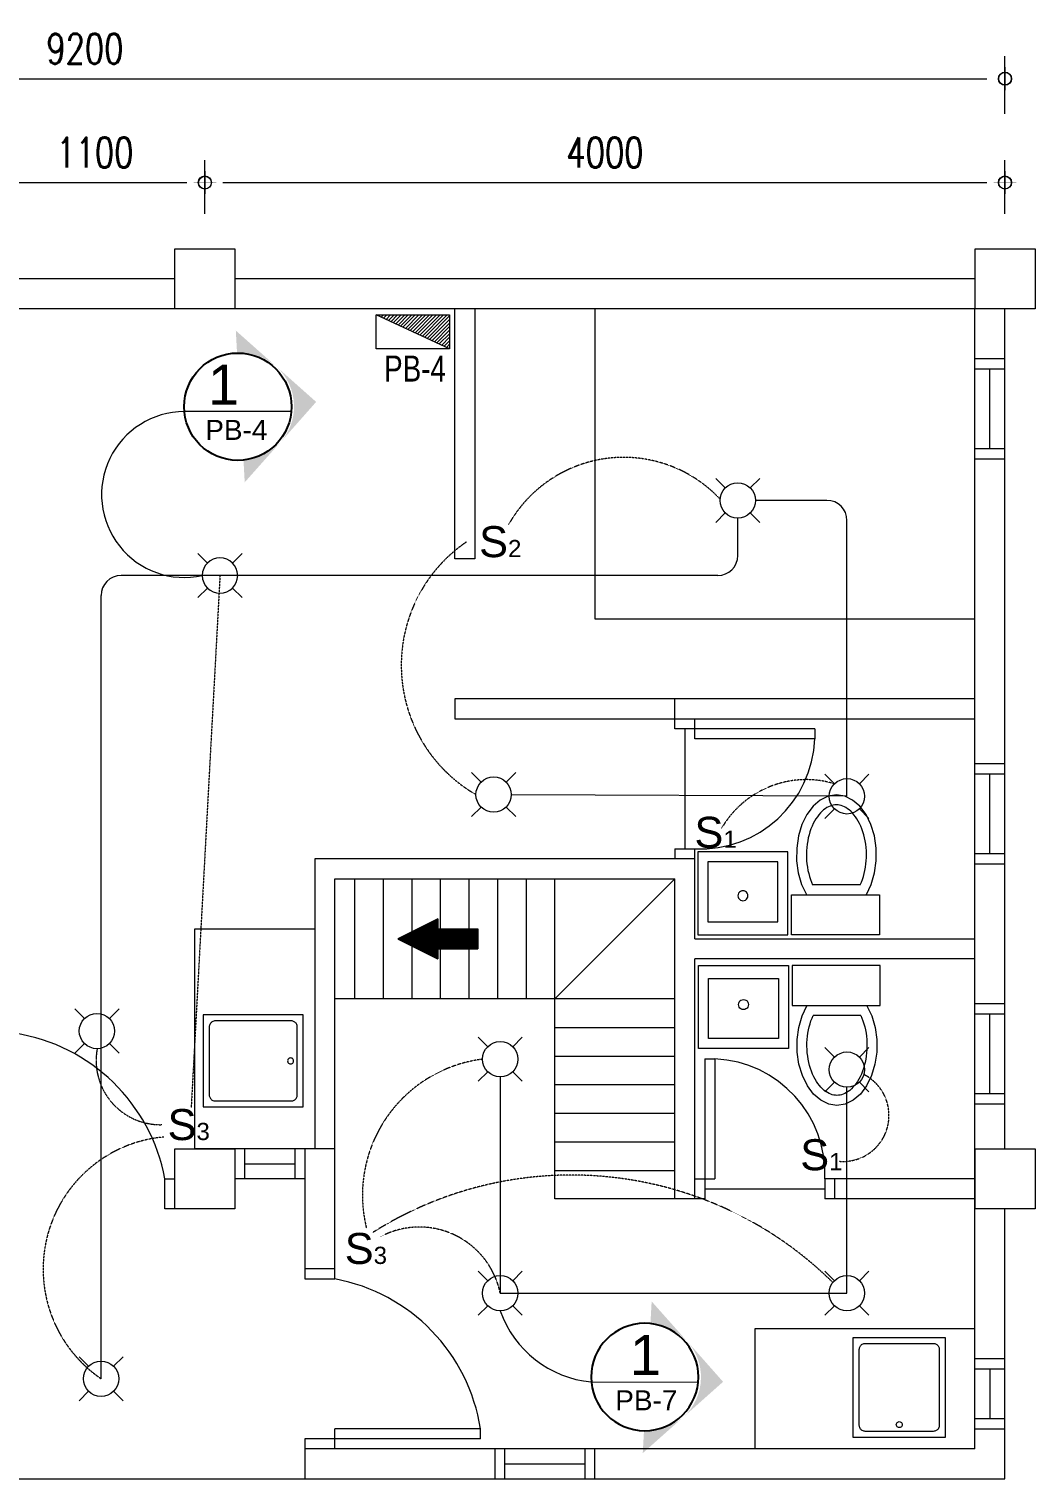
# Model space of a CAD drawing. Header units: millimetres. Extents: x 1634676 to 2610633, y -385676 to -37463.
# Drawn here: x 2164558 to 2169587, y -126575 to -119327 of the extents above; entities that cross this region are included whole.
import ezdxf

# ---------------------------------------------------------------- set-up
doc = ezdxf.new("R2010")
doc.units = ezdxf.units.MM
doc.header["$MEASUREMENT"] = 0
doc.linetypes.add('DASHED', pattern=[0.75, 0.5, -0.25])
doc.linetypes.add('HIDDEN2', pattern=[0.1875, 0.125, -0.0625])
doc.layers.get('0').update_dxf_attribs({"lineweight": 15})
doc.layers.get('Defpoints').update_dxf_attribs({"color": 250})
for name, color, linetype, lineweight in [('.1', 1, 'Continuous', 9), ('.15', 7, 'Continuous', 15), ('.2', 2, 'Continuous', 20), ('ST-ANNOT_A', 74, 'Continuous', 20), ('ST-DIM_E', 250, 'Continuous', 13), ('ST-HATCH_E', 250, 'Continuous', 9)]:
    doc.layers.add(name, color=color, linetype=linetype, lineweight=lineweight)
doc.layers.add('PDF4_Text', color=7, linetype='Continuous')
doc.layers.add('WI', color=6, linetype='Continuous')
doc.styles.add('PDF Arial', font='arial.ttf')
doc.styles.add('ST_TEXT', font='romans.shx', dxfattribs={"width": 0.75})
doc.styles.add('TXT-2', font='GOTHIC.TTF', dxfattribs={"height": 2.5})
doc.dimstyles.new('ST_D75', dxfattribs={"dimscale": 75, "dimtxt": 2, "dimasz": 1.2, "dimexe": 1.5, "dimexo": 1, "dimgap": 1, "dimtad": 1, "dimdec": 0, "dimzin": 1, "dimdsep": 46, "dimtxsty": 'ST_TEXT', "dimblk": 'OpenIndicator', "dimcen": 1, "dimclrd": 256, "dimclre": 256, "dimclrt": 7, "dimadec": 0, "dimazin": 0, "dimtfac": 1, "dimtdec": 0, "dimtix": 1, "dimtmove": 2, "dimatfit": 3, "dimldrblk": 'OPEN90', "dimfxl": 0.075, "dimlwd": -1, "dimlwe": -1, "dimarcsym": 0})

# ---------------------------------------------------------------- blocks, each defined once
blk = doc.blocks.new('5675675757')
for points in [[(2045776.7, -47336.5), (2045776.7, -47036.5), (2045476.7, -47036.5), (2045476.7, -47336.5)], [(2049776.7, -47336.5), (2049776.7, -47036.5), (2049476.7, -47036.5), (2049476.7, -47336.5)], [(2053776.7, -47336.5), (2053776.7, -47036.5), (2053476.7, -47036.5), (2053476.7, -47336.5)], [(2045776.7, -51836.5), (2045776.7, -51536.5), (2045476.7, -51536.5), (2045476.7, -51836.5)], [(2049776.7, -51836.5), (2049776.7, -51536.5), (2049476.7, -51536.5), (2049476.7, -51836.5)], [(2053776.7, -51836.5), (2053776.7, -51536.5), (2053476.7, -51536.5), (2053476.7, -51836.5)]]:
    blk.add_wipeout(points).dxf.layer = 'ST-HATCH_E'
at = {"layer": '.15', "color": 6}
for points in [[(2045476.7, -47336.5), (2045476.7, -47036.5), (2045776.7, -47036.5), (2045776.7, -47336.5)], [(2049476.7, -47336.5), (2049476.7, -47036.5), (2049776.7, -47036.5), (2049776.7, -47336.5)], [(2053476.7, -47336.5), (2053476.7, -47036.5), (2053776.7, -47036.5), (2053776.7, -47336.5)], [(2045476.7, -51836.5), (2045476.7, -51536.5), (2045776.7, -51536.5), (2045776.7, -51836.5)], [(2049476.7, -51836.5), (2049476.7, -51536.5), (2049776.7, -51536.5), (2049776.7, -51836.5)], [(2053476.7, -51836.5), (2053476.7, -51536.5), (2053776.7, -51536.5), (2053776.7, -51836.5)]]:
    blk.add_lwpolyline(points, close=True, dxfattribs=at)
blk = doc.blocks.new('213123123')
at = {"layer": '.2'}
for points in [[(2162029.3, -124576.3), (2162077, -124624)], [(2162249.7, -124576.3), (2162202, -124624)], [(2162077, -124749), (2162029.3, -124796.7)], [(2162202, -124749), (2162249.7, -124796.7)]]:
    blk.add_lwpolyline(points, dxfattribs=at)
blk.add_circle((2162139.5, -124686.5), 88.4, dxfattribs=at)
blk = doc.blocks.new('A$C3C7E2ECF')
at = {"layer": 'WI'}
h = blk.add_hatch(color=31, dxfattribs=at)
h.paths.add_polyline_path([(0.738, 0.949), (0.373, 0.791, -0.205533), (0.691, 0.788, -0.186332), (0.897, 0.584)])
h.paths.add_polyline_path([(0.365, 0.787), (0, 0.629), (0.155, 0.567, -0.195915)])
h.paths.add_polyline_path([(0.9, 0.575, -0.195915), (0.903, 0.272), (1.058, 0.21)])
at = {"layer": 'WI', "color": 31}
blk.add_circle((0.523, 0.402), 0.402, dxfattribs=at)
blk = doc.blocks.new('OpenIndicator')
at = {"layer": 'ST-DIM_E'}
h = blk.add_hatch(color=255, dxfattribs=at)
h.paths.add_polyline_path([(0.35, 0), (0.365, 0, 0.414214), (0, 0.365), (0, 0.35, -0.414214)])
h.paths.add_polyline_path([(0, 0.35), (0, 0.365, 0.414214), (-0.365, 0), (-0.35, 0, -0.414214)])
h.paths.add_polyline_path([(0, -0.35), (0, -0.365, 0.414214), (0.365, 0), (0.35, 0, -0.414214)])
h.paths.add_polyline_path([(-0.35, 0), (-0.365, 0, 0.414214), (0, -0.365), (0, -0.35, -0.414214)])
at = {"layer": 'ST-DIM_E', "color": 255}
blk.add_line((0, 0.634), (0, -0.634), dxfattribs=at)
at = {"layer": 'ST-DIM_E', "color": 255, "const_width": 0.01}
blk.add_lwpolyline([(-0.63, 0), (0.63, 0)], dxfattribs=at)
at = {"layer": 'ST-DIM_E', "color": 255}
for radius in [0.365, 0.35]:
    blk.add_circle((0, 0), radius, dxfattribs=at)
blk = doc.blocks.new('*D1804')
at = {"layer": 'Defpoints', "color": 0, "linetype": 'Continuous', "ltscale": 3, "transparency": 16777216}
for p in [(2169437, -119575.3), (2160237, -119825.3), (2169437, -119825.3)]:
    blk.add_point(p, dxfattribs=at)
at = {"layer": 'ST-DIM_E', "ltscale": 3, "transparency": 16777216}
for p, q in [((2160237, -119750.3), (2160237, -119462.8)), ((2169437, -119750.3), (2169437, -119462.8)), ((2160327, -119575.3), (2169347, -119575.3))]:
    blk.add_line(p, q, dxfattribs=at)
at = {"layer": 'ST-DIM_E', "linetype": 'Continuous', "ltscale": 3, "transparency": 16777216, "xscale": 90, "yscale": 90, "zscale": 90, "rotation": 180}
blk.add_blockref('OpenIndicator', (2160237, -119575.3), dxfattribs=at)
at = {"layer": 'ST-DIM_E', "linetype": 'Continuous', "ltscale": 3, "transparency": 16777216, "xscale": 90, "yscale": 90, "zscale": 90}
blk.add_blockref('OpenIndicator', (2169437, -119575.3), dxfattribs=at)
at = {"layer": 'ST-DIM_E', "color": 7, "linetype": 'Continuous', "ltscale": 3, "transparency": 16777216, "insert": (2164837, -119425.3), "char_height": 150, "attachment_point": 5, "style": 'ST_TEXT'}
blk.add_mtext('9200', dxfattribs=at)
blk = doc.blocks.new('_Open90')
at = {"color": 0, "linetype": 'ByBlock', "lineweight": -2}
for p, q in [((0, 0), (-1, 0)), ((-0.5, 0.5), (0, 0)), ((0, 0), (-0.5, -0.5))]:
    blk.add_line(p, q, dxfattribs=at)
blk = doc.blocks.new('*D1810')
at = {"layer": 'Defpoints', "color": 0, "linetype": 'Continuous', "ltscale": 3, "transparency": 16777216}
for p in [(2169437, -120094.5), (2165437, -120325.3), (2169437, -120325.3)]:
    blk.add_point(p, dxfattribs=at)
at = {"layer": 'ST-DIM_E', "ltscale": 3, "transparency": 16777216}
for p, q in [((2165437, -120250.3), (2165437, -119982)), ((2169437, -120250.3), (2169437, -119982)), ((2165527, -120094.5), (2169347, -120094.5))]:
    blk.add_line(p, q, dxfattribs=at)
at = {"layer": 'ST-DIM_E', "linetype": 'Continuous', "ltscale": 3, "transparency": 16777216, "xscale": 90, "yscale": 90, "zscale": 90, "rotation": 180}
blk.add_blockref('OpenIndicator', (2165437, -120094.5), dxfattribs=at)
at = {"layer": 'ST-DIM_E', "linetype": 'Continuous', "ltscale": 3, "transparency": 16777216, "xscale": 90, "yscale": 90, "zscale": 90}
blk.add_blockref('OpenIndicator', (2169437, -120094.5), dxfattribs=at)
at = {"layer": 'ST-DIM_E', "color": 7, "linetype": 'Continuous', "ltscale": 3, "transparency": 16777216, "insert": (2167437, -119944.5), "char_height": 150, "attachment_point": 5, "style": 'ST_TEXT'}
blk.add_mtext('4000', dxfattribs=at)
blk = doc.blocks.new('*D1814')
at = {"layer": 'Defpoints', "color": 0, "linetype": 'Continuous', "ltscale": 3, "transparency": 16777216}
for p in [(2165437, -120094.5), (2164337, -120325.3), (2165437, -120325.3)]:
    blk.add_point(p, dxfattribs=at)
at = {"layer": 'ST-DIM_E', "ltscale": 3, "transparency": 16777216}
for p, q in [((2164337, -120250.3), (2164337, -119982)), ((2165437, -120250.3), (2165437, -119982)), ((2164427, -120094.5), (2165347, -120094.5))]:
    blk.add_line(p, q, dxfattribs=at)
at = {"layer": 'ST-DIM_E', "linetype": 'Continuous', "ltscale": 3, "transparency": 16777216, "xscale": 90, "yscale": 90, "zscale": 90, "rotation": 180}
blk.add_blockref('OpenIndicator', (2164337, -120094.5), dxfattribs=at)
at = {"layer": 'ST-DIM_E', "linetype": 'Continuous', "ltscale": 3, "transparency": 16777216, "xscale": 90, "yscale": 90, "zscale": 90}
blk.add_blockref('OpenIndicator', (2165437, -120094.5), dxfattribs=at)
at = {"layer": 'ST-DIM_E', "color": 7, "linetype": 'Continuous', "ltscale": 3, "transparency": 16777216, "insert": (2164887, -119944.5), "char_height": 150, "attachment_point": 5, "style": 'ST_TEXT'}
blk.add_mtext('1100', dxfattribs=at)

msp = doc.modelspace()

# ---------------------------------------------------------------- linework, layer by layer
at = {"layer": '.1'}
for p, q in [((2169437, -120575.328), (2160237, -120575.328)), ((2169437, -126575.328), (2169437, -120575.328)), ((2169287, -120725.328), (2160387, -120725.328)), ((2166687, -121975.328), (2166687, -120725.328)), ((2166787, -120725.328), (2166787, -121975.328)), ((2167387, -120725.328), (2167387, -122275.328)), ((2169287, -126425.328), (2169287, -120725.328)), ((2166787, -121975.328), (2166687, -121975.328)), ((2167387, -122275.328), (2169287, -122275.328)), ((2169287, -122675.328), (2166687, -122675.328)), ((2166687, -122675.328), (2166687, -122775.328)), ((2167787, -122825.328), (2167787, -122675.328)), ((2166687, -122775.328), (2169287, -122775.328)), ((2167887, -122875.328), (2167887, -122775.328)), ((2168487, -122825.328), (2167787, -122825.328)), ((2167837, -122825.328), (2167837, -123425.328)), ((2168487, -122825.328), (2168487, -122875.328)), ((2168487, -122875.328), (2167887, -122875.328)), ((2168477.295, -123212.165), (2168446.274, -123253.762)), ((2168513.382, -123181.095), (2168477.295, -123212.165)), ((2168552.974, -123161.899), (2168513.382, -123181.095)), ((2168546.754, -123219.174), (2168538.608, -123224.406)), ((2168554.865, -123214.839), (2168546.754, -123219.174)), ((2168594.358, -123155.407), (2168552.974, -123161.899)), ((2168562.911, -123211.368), (2168554.865, -123214.839)), ((2168570.875, -123208.723), (2168562.911, -123211.368)), ((2168578.757, -123206.868), (2168570.875, -123208.723)), ((2168586.575, -123205.77), (2168578.757, -123206.868)), ((2168594.358, -123205.406), (2168586.575, -123205.77)), ((2168635.741, -123161.899), (2168594.358, -123155.407)), ((2168602.14, -123205.77), (2168594.358, -123205.406)), ((2168609.958, -123206.868), (2168602.14, -123205.77)), ((2168617.84, -123208.723), (2168609.958, -123206.868)), ((2168625.804, -123211.368), (2168617.84, -123208.723)), ((2168633.849, -123214.839), (2168625.804, -123211.368)), ((2168641.961, -123219.174), (2168633.849, -123214.839)), ((2168675.333, -123181.095), (2168635.741, -123161.899)), ((2168650.107, -123224.406), (2168641.961, -123219.174)), ((2168711.42, -123212.165), (2168675.333, -123181.095)), ((2168742.441, -123253.762), (2168711.42, -123212.165)), ((2168446.274, -123253.762), (2168421.663, -123304.087)), ((2168484.975, -123286.642), (2168478.492, -123298.949)), ((2168491.865, -123275.115), (2168484.975, -123286.642)), ((2168499.109, -123264.416), (2168491.865, -123275.115)), ((2168506.651, -123254.584), (2168499.109, -123264.416)), ((2168514.432, -123245.65), (2168506.651, -123254.584)), ((2168522.392, -123237.638), (2168514.432, -123245.65)), ((2168530.469, -123230.556), (2168522.392, -123237.638)), ((2168538.608, -123224.406), (2168530.469, -123230.556)), ((2168658.246, -123230.556), (2168650.107, -123224.406)), ((2168666.324, -123237.637), (2168658.246, -123230.556)), ((2168674.283, -123245.651), (2168666.324, -123237.637)), ((2168682.064, -123254.584), (2168674.283, -123245.651)), ((2168689.606, -123264.416), (2168682.064, -123254.584)), ((2168696.85, -123275.116), (2168689.606, -123264.416)), ((2168703.74, -123286.642), (2168696.85, -123275.116)), ((2168710.223, -123298.949), (2168703.74, -123286.642)), ((2168767.052, -123304.087), (2168742.441, -123253.762)), ((2168404.527, -123360.962), (2168395.607, -123421.925)), ((2168421.663, -123304.087), (2168404.527, -123360.962)), ((2168457.523, -123354.841), (2168453.705, -123370.159)), ((2168461.942, -123339.993), (2168457.523, -123354.841)), ((2168466.934, -123325.685), (2168461.942, -123339.993)), ((2168472.464, -123311.982), (2168466.934, -123325.685)), ((2168478.492, -123298.949), (2168472.464, -123311.982)), ((2168716.251, -123311.982), (2168710.223, -123298.949)), ((2168721.781, -123325.685), (2168716.251, -123311.982)), ((2168726.773, -123339.993), (2168721.781, -123325.685)), ((2168731.193, -123354.841), (2168726.773, -123339.993)), ((2168735.01, -123370.159), (2168731.193, -123354.841)), ((2168784.188, -123360.962), (2168767.052, -123304.087)), ((2168793.108, -123421.925), (2168784.188, -123360.962)), ((2167787, -123425.328), (2167787, -123475.328)), ((2167787, -123425.328), (2167887, -123425.328)), ((2167887, -123875.328), (2167887, -123425.328)), ((2167902.104, -123439.456), (2167902.104, -123855.407)), ((2168352.104, -123439.456), (2167902.104, -123439.456)), ((2168352.104, -123855.407), (2168352.104, -123439.456)), ((2168395.607, -123421.925), (2168395.29, -123484.337)), ((2168444.896, -123434.678), (2168444.379, -123451.242)), ((2168446.096, -123418.212), (2168444.896, -123434.678)), ((2168447.973, -123401.919), (2168446.096, -123418.212)), ((2168450.515, -123385.877), (2168447.973, -123401.919)), ((2168453.705, -123370.159), (2168450.515, -123385.877)), ((2168738.2, -123385.876), (2168735.01, -123370.159)), ((2168740.742, -123401.919), (2168738.2, -123385.876)), ((2168742.619, -123418.212), (2168740.742, -123401.919)), ((2168743.819, -123434.678), (2168742.619, -123418.212)), ((2168744.336, -123451.242), (2168743.819, -123434.678)), ((2168793.425, -123484.337), (2168793.108, -123421.925)), ((2167887, -123475.328), (2165987, -123475.328)), ((2165987, -123475.328), (2165987, -124925.328)), ((2167952.104, -123489.456), (2167952.104, -123789.456)), ((2168302.104, -123489.456), (2167952.104, -123489.456)), ((2168302.104, -123789.456), (2168302.104, -123489.456)), ((2168395.29, -123484.337), (2168403.589, -123545.496)), ((2168444.379, -123451.242), (2168444.55, -123467.825)), ((2168444.55, -123467.825), (2168445.408, -123484.349)), ((2168445.408, -123484.349), (2168446.947, -123500.739)), ((2168446.947, -123500.739), (2168449.156, -123516.917)), ((2168739.559, -123516.916), (2168741.769, -123500.739)), ((2168741.769, -123500.739), (2168743.307, -123484.349)), ((2168743.307, -123484.349), (2168744.165, -123467.824)), ((2168744.165, -123467.824), (2168744.336, -123451.242)), ((2168785.127, -123545.496), (2168793.425, -123484.337)), ((2167787, -125175.328), (2167787, -123575.328)), ((2168403.589, -123545.496), (2168420.144, -123602.757)), ((2168449.156, -123516.917), (2168452.023, -123532.806)), ((2168452.023, -123532.806), (2168455.528, -123548.334)), ((2168455.528, -123548.334), (2168459.649, -123563.427)), ((2168459.649, -123563.427), (2168464.358, -123578.015)), ((2168464.358, -123578.015), (2168469.622, -123592.03)), ((2168719.093, -123592.029), (2168724.358, -123578.015)), ((2168724.358, -123578.015), (2168729.066, -123563.427)), ((2168729.066, -123563.427), (2168733.187, -123548.334)), ((2168733.187, -123548.334), (2168736.692, -123532.806)), ((2168736.692, -123532.806), (2168739.559, -123516.916)), ((2168768.571, -123602.757), (2168785.127, -123545.496)), ((2168102.956, -123653.084), (2168102.104, -123659.555)), ((2168105.453, -123647.055), (2168102.956, -123653.084)), ((2168109.426, -123641.877), (2168105.453, -123647.055)), ((2168114.604, -123637.904), (2168109.426, -123641.877)), ((2168120.633, -123635.407), (2168114.604, -123637.904)), ((2168127.104, -123634.555), (2168120.633, -123635.407)), ((2168133.574, -123635.407), (2168127.104, -123634.555)), ((2168139.604, -123637.904), (2168133.574, -123635.407)), ((2168144.781, -123641.877), (2168139.604, -123637.904)), ((2168148.754, -123647.055), (2168144.781, -123641.877)), ((2168151.252, -123653.084), (2168148.754, -123647.055)), ((2168152.104, -123659.555), (2168151.252, -123653.084)), ((2168369.918, -123655.407), (2168809.918, -123655.407)), ((2168369.918, -123855.407), (2168369.918, -123655.407)), ((2168420.144, -123602.757), (2168444.241, -123653.639)), ((2168469.622, -123592.03), (2168475.405, -123605.407)), ((2168713.31, -123605.407), (2168475.405, -123605.407)), ((2168713.31, -123605.407), (2168719.093, -123592.029)), ((2168744.474, -123653.639), (2168768.571, -123602.757)), ((2168809.918, -123655.407), (2168809.918, -123855.407)), ((2168102.104, -123659.555), (2168102.956, -123666.025)), ((2168102.956, -123666.025), (2168105.453, -123672.055)), ((2168105.453, -123672.055), (2168109.426, -123677.232)), ((2168109.426, -123677.232), (2168114.604, -123681.205)), ((2168114.604, -123681.205), (2168120.633, -123683.703)), ((2168120.633, -123683.703), (2168127.104, -123684.555)), ((2168127.104, -123684.555), (2168133.574, -123683.703)), ((2168133.574, -123683.703), (2168139.604, -123681.205)), ((2168139.604, -123681.205), (2168144.781, -123677.232)), ((2168144.781, -123677.232), (2168148.754, -123672.055)), ((2168148.754, -123672.055), (2168151.252, -123666.025)), ((2168151.252, -123666.025), (2168152.104, -123659.555)), ((2167952.104, -123789.456), (2168302.104, -123789.456)), ((2165387, -123825.328), (2165987, -123825.328)), ((2165387, -124925.328), (2165387, -123825.328)), ((2167887, -123875.328), (2169287, -123875.328)), ((2167902.104, -123855.407), (2168352.104, -123855.407)), ((2168809.918, -123855.407), (2168369.918, -123855.407)), ((2169287, -123975.328), (2167887, -123975.328)), ((2167887, -125175.328), (2167887, -123975.328)), ((2167904.678, -124423.601), (2167904.678, -124007.651)), ((2167904.678, -124007.651), (2168354.678, -124007.651)), ((2168354.678, -124007.651), (2168354.678, -124423.601)), ((2168812.492, -124007.651), (2168372.492, -124007.651)), ((2168372.492, -124007.651), (2168372.492, -124207.651)), ((2168812.492, -124207.651), (2168812.492, -124007.651)), ((2167954.678, -124373.601), (2167954.678, -124073.601)), ((2167954.678, -124073.601), (2168304.678, -124073.601)), ((2168304.678, -124073.601), (2168304.678, -124373.601)), ((2168104.678, -124203.503), (2168105.53, -124197.032)), ((2168105.53, -124209.973), (2168104.678, -124203.503)), ((2168105.53, -124197.032), (2168108.027, -124191.003)), ((2168108.027, -124216.003), (2168105.53, -124209.973)), ((2168108.027, -124191.003), (2168112, -124185.825)), ((2168112, -124221.18), (2168108.027, -124216.003)), ((2168112, -124185.825), (2168117.178, -124181.852)), ((2168117.178, -124225.153), (2168112, -124221.18)), ((2168117.178, -124181.852), (2168123.207, -124179.354)), ((2168123.207, -124227.651), (2168117.178, -124225.153)), ((2168123.207, -124179.354), (2168129.678, -124178.503)), ((2168129.678, -124228.503), (2168123.207, -124227.651)), ((2168129.678, -124178.503), (2168136.148, -124179.354)), ((2168136.148, -124227.651), (2168129.678, -124228.503)), ((2168136.148, -124179.354), (2168142.178, -124181.852)), ((2168142.178, -124225.153), (2168136.148, -124227.651)), ((2168142.178, -124181.852), (2168147.355, -124185.825)), ((2168147.355, -124221.18), (2168142.178, -124225.153)), ((2168147.355, -124185.825), (2168151.328, -124191.003)), ((2168151.328, -124216.003), (2168147.355, -124221.18)), ((2168151.328, -124191.003), (2168153.826, -124197.032)), ((2168153.826, -124209.973), (2168151.328, -124216.003)), ((2168153.826, -124197.032), (2168154.678, -124203.503)), ((2168154.678, -124203.503), (2168153.826, -124209.973)), ((2168372.492, -124207.651), (2168812.492, -124207.651)), ((2168422.718, -124260.301), (2168446.815, -124209.418)), ((2168747.048, -124209.418), (2168771.145, -124260.301)), ((2165428.896, -124255.413), (2165428.896, -124715.413)), ((2165928.896, -124255.413), (2165428.896, -124255.413)), ((2165459.918, -124307.649), (2165459.153, -124311.497)), ((2165461.18, -124303.933), (2165459.918, -124307.649)), ((2165462.915, -124300.413), (2165461.18, -124303.933)), ((2165465.095, -124297.15), (2165462.915, -124300.413)), ((2165467.683, -124294.2), (2165465.095, -124297.15)), ((2165470.633, -124291.613), (2165467.683, -124294.2)), ((2165473.896, -124289.432), (2165470.633, -124291.613)), ((2165477.416, -124287.697), (2165473.896, -124289.432)), ((2165481.131, -124286.435), (2165477.416, -124287.697)), ((2165484.98, -124285.67), (2165481.131, -124286.435)), ((2165488.896, -124285.413), (2165484.98, -124285.67)), ((2165868.896, -124285.413), (2165488.896, -124285.413)), ((2165872.812, -124285.67), (2165868.896, -124285.413)), ((2165876.661, -124286.435), (2165872.812, -124285.67)), ((2165880.377, -124287.697), (2165876.661, -124286.435)), ((2165883.896, -124289.432), (2165880.377, -124287.697)), ((2165887.159, -124291.613), (2165883.896, -124289.432)), ((2165890.109, -124294.2), (2165887.159, -124291.613)), ((2165892.697, -124297.15), (2165890.109, -124294.2)), ((2165894.877, -124300.413), (2165892.697, -124297.15)), ((2165896.612, -124303.933), (2165894.877, -124300.413)), ((2165897.874, -124307.649), (2165896.612, -124303.933)), ((2165898.639, -124311.497), (2165897.874, -124307.649)), ((2165928.896, -124715.413), (2165928.896, -124255.413)), ((2168406.163, -124317.561), (2168422.718, -124260.301)), ((2168458.102, -124314.723), (2168462.223, -124299.63)), ((2168462.223, -124299.63), (2168466.932, -124285.042)), ((2168466.932, -124285.042), (2168472.196, -124271.028)), ((2168472.196, -124271.028), (2168477.979, -124257.651)), ((2168715.884, -124257.651), (2168477.979, -124257.651)), ((2168715.884, -124257.651), (2168721.667, -124271.028)), ((2168721.667, -124271.028), (2168726.932, -124285.042)), ((2168726.932, -124285.042), (2168731.64, -124299.63)), ((2168731.64, -124299.63), (2168735.761, -124314.723)), ((2168771.145, -124260.301), (2168787.701, -124317.561)), ((2165459.153, -124311.497), (2165458.896, -124315.413)), ((2165458.896, -124315.413), (2165458.896, -124655.413)), ((2165898.896, -124315.413), (2165898.639, -124311.497)), ((2165898.896, -124655.413), (2165898.896, -124315.413)), ((2168304.678, -124373.601), (2167954.678, -124373.601)), ((2168397.864, -124378.721), (2168406.163, -124317.561)), ((2168398.181, -124441.132), (2168397.864, -124378.721)), ((2168447.124, -124395.233), (2168447.982, -124378.708)), ((2168447.982, -124378.708), (2168449.521, -124362.318)), ((2168449.521, -124362.318), (2168451.73, -124346.141)), ((2168451.73, -124346.141), (2168454.597, -124330.251)), ((2168454.597, -124330.251), (2168458.102, -124314.723)), ((2168735.761, -124314.723), (2168739.266, -124330.251)), ((2168739.266, -124330.251), (2168742.133, -124346.141)), ((2168742.133, -124346.141), (2168744.343, -124362.318)), ((2168744.343, -124362.318), (2168745.881, -124378.708)), ((2168745.881, -124378.708), (2168746.739, -124395.233)), ((2168787.701, -124317.561), (2168795.999, -124378.721)), ((2168795.999, -124378.721), (2168795.682, -124441.132)), ((2168354.678, -124423.601), (2167904.678, -124423.601)), ((2168407.101, -124502.095), (2168398.181, -124441.132)), ((2168446.953, -124411.816), (2168447.124, -124395.233)), ((2168447.47, -124428.379), (2168446.953, -124411.816)), ((2168448.67, -124444.846), (2168447.47, -124428.379)), ((2168450.547, -124461.138), (2168448.67, -124444.846)), ((2168745.193, -124444.846), (2168743.316, -124461.138)), ((2168746.393, -124428.379), (2168745.193, -124444.846)), ((2168746.91, -124411.816), (2168746.393, -124428.379)), ((2168746.739, -124395.233), (2168746.91, -124411.816)), ((2168795.682, -124441.132), (2168786.762, -124502.095)), ((2165850.846, -124481.531), (2165850.335, -124485.413)), ((2165850.335, -124485.413), (2165850.846, -124489.295)), ((2165852.344, -124477.913), (2165850.846, -124481.531)), ((2165850.846, -124489.295), (2165852.344, -124492.913)), ((2165854.728, -124474.807), (2165852.344, -124477.913)), ((2165852.344, -124492.913), (2165854.728, -124496.02)), ((2165857.835, -124472.423), (2165854.728, -124474.807)), ((2165854.728, -124496.02), (2165857.835, -124498.404)), ((2165861.453, -124470.924), (2165857.835, -124472.423)), ((2165857.835, -124498.404), (2165861.453, -124499.902)), ((2165865.335, -124470.413), (2165861.453, -124470.924)), ((2165861.453, -124499.902), (2165865.335, -124500.413)), ((2165869.217, -124470.924), (2165865.335, -124470.413)), ((2165865.335, -124500.413), (2165869.217, -124499.902)), ((2165872.835, -124472.423), (2165869.217, -124470.924)), ((2165869.217, -124499.902), (2165872.835, -124498.404)), ((2165875.941, -124474.807), (2165872.835, -124472.423)), ((2165872.835, -124498.404), (2165875.941, -124496.02)), ((2165878.325, -124477.913), (2165875.941, -124474.807)), ((2165875.941, -124496.02), (2165878.325, -124492.913)), ((2165879.824, -124481.531), (2165878.325, -124477.913)), ((2165878.325, -124492.913), (2165879.824, -124489.295)), ((2165880.335, -124485.413), (2165879.824, -124481.531)), ((2165879.824, -124489.295), (2165880.335, -124485.413)), ((2167937, -124475.328), (2167937, -125175.328)), ((2167937, -124475.328), (2167987, -124475.328)), ((2167987, -124475.328), (2167987, -125075.328)), ((2168424.237, -124558.97), (2168407.101, -124502.095)), ((2168453.089, -124477.181), (2168450.547, -124461.138)), ((2168456.279, -124492.898), (2168453.089, -124477.181)), ((2168460.097, -124508.216), (2168456.279, -124492.898)), ((2168464.516, -124523.064), (2168460.097, -124508.216)), ((2168469.508, -124537.373), (2168464.516, -124523.064)), ((2168729.347, -124523.064), (2168724.355, -124537.373)), ((2168733.767, -124508.217), (2168729.347, -124523.064)), ((2168737.584, -124492.898), (2168733.767, -124508.217)), ((2168740.774, -124477.181), (2168737.584, -124492.898)), ((2168743.316, -124461.138), (2168740.774, -124477.181)), ((2168786.762, -124502.095), (2168769.626, -124558.97)), ((2168448.848, -124609.295), (2168424.237, -124558.97)), ((2168475.038, -124551.075), (2168469.508, -124537.373)), ((2168481.066, -124564.109), (2168475.038, -124551.075)), ((2168487.549, -124576.416), (2168481.066, -124564.109)), ((2168494.439, -124587.942), (2168487.549, -124576.416)), ((2168501.683, -124598.641), (2168494.439, -124587.942)), ((2168509.225, -124608.473), (2168501.683, -124598.641)), ((2168692.18, -124598.641), (2168684.638, -124608.473)), ((2168699.424, -124587.942), (2168692.18, -124598.641)), ((2168706.314, -124576.416), (2168699.424, -124587.942)), ((2168712.797, -124564.108), (2168706.314, -124576.416)), ((2168718.825, -124551.075), (2168712.797, -124564.108)), ((2168724.355, -124537.373), (2168718.825, -124551.075)), ((2168769.626, -124558.97), (2168745.015, -124609.295)), ((2165458.896, -124655.413), (2165459.153, -124659.329)), ((2165459.153, -124659.329), (2165459.918, -124663.178)), ((2165459.918, -124663.178), (2165461.18, -124666.894)), ((2165461.18, -124666.894), (2165462.915, -124670.413)), ((2165462.915, -124670.413), (2165465.095, -124673.676)), ((2165892.697, -124673.676), (2165894.877, -124670.413)), ((2165894.877, -124670.413), (2165896.612, -124666.894)), ((2165896.612, -124666.894), (2165897.874, -124663.178)), ((2165897.874, -124663.178), (2165898.639, -124659.329)), ((2165898.639, -124659.329), (2165898.896, -124655.413)), ((2168479.869, -124650.893), (2168448.848, -124609.295)), ((2168515.956, -124681.962), (2168479.869, -124650.893)), ((2168517.006, -124617.407), (2168509.225, -124608.473)), ((2168524.966, -124625.42), (2168517.006, -124617.407)), ((2168533.043, -124632.501), (2168524.966, -124625.42)), ((2168541.182, -124638.652), (2168533.043, -124632.501)), ((2168549.328, -124643.883), (2168541.182, -124638.652)), ((2168557.439, -124648.218), (2168549.328, -124643.883)), ((2168565.485, -124651.69), (2168557.439, -124648.218)), ((2168573.449, -124654.334), (2168565.485, -124651.69)), ((2168581.331, -124656.189), (2168573.449, -124654.334)), ((2168589.149, -124657.288), (2168581.331, -124656.189)), ((2168596.932, -124657.651), (2168589.149, -124657.288)), ((2168604.714, -124657.288), (2168596.932, -124657.651)), ((2168612.532, -124656.189), (2168604.714, -124657.288)), ((2168620.414, -124654.334), (2168612.532, -124656.189)), ((2168628.378, -124651.69), (2168620.414, -124654.334)), ((2168636.423, -124648.219), (2168628.378, -124651.69)), ((2168644.535, -124643.883), (2168636.423, -124648.219)), ((2168652.681, -124638.652), (2168644.535, -124643.883)), ((2168660.82, -124632.501), (2168652.681, -124638.652)), ((2168668.898, -124625.42), (2168660.82, -124632.501)), ((2168676.857, -124617.407), (2168668.898, -124625.42)), ((2168684.638, -124608.473), (2168676.857, -124617.407)), ((2168713.994, -124650.893), (2168677.907, -124681.962)), ((2168745.015, -124609.295), (2168713.994, -124650.893)), ((2165428.896, -124715.15), (2165928.896, -124715.15)), ((2165465.095, -124673.676), (2165467.683, -124676.626)), ((2165467.683, -124676.626), (2165470.633, -124679.214)), ((2165470.633, -124679.214), (2165473.896, -124681.394)), ((2165473.896, -124681.394), (2165477.416, -124683.13)), ((2165477.416, -124683.13), (2165481.131, -124684.391)), ((2165481.131, -124684.391), (2165484.98, -124685.156)), ((2165484.98, -124685.156), (2165488.896, -124685.413)), ((2165488.896, -124685.413), (2165868.896, -124685.413)), ((2165868.896, -124685.413), (2165872.812, -124685.156)), ((2165872.812, -124685.156), (2165876.661, -124684.391)), ((2165876.661, -124684.391), (2165880.377, -124683.13)), ((2165880.377, -124683.13), (2165883.896, -124681.394)), ((2165883.896, -124681.394), (2165887.159, -124679.214)), ((2165887.159, -124679.214), (2165890.109, -124676.626)), ((2165890.109, -124676.626), (2165892.697, -124673.676)), ((2168555.548, -124701.158), (2168515.956, -124681.962)), ((2168596.932, -124707.651), (2168555.548, -124701.158)), ((2168638.315, -124701.158), (2168596.932, -124707.651)), ((2168677.907, -124681.962), (2168638.315, -124701.158)), ((2166087, -124925.328), (2165387, -124925.328)), ((2165587, -124925.328), (2165587, -125075.328)), ((2165637, -125075.328), (2165637, -124925.328)), ((2165887, -124925.328), (2165887, -125075.328)), ((2165637, -125000.328), (2165887, -125000.328)), ((2165937, -125075.328), (2165587, -125075.328)), ((2167887, -125075.328), (2167987, -125075.328)), ((2169287, -125075.328), (2168537, -125075.328)), ((2168537, -125075.328), (2168537, -125175.328)), ((2168587, -125175.328), (2168587, -125075.328)), ((2167937, -125125.328), (2168537, -125125.328)), ((2169287, -125175.328), (2168537, -125175.328)), ((2168187, -125825.328), (2168187, -126425.328)), ((2169287, -125825.328), (2168187, -125825.328)), ((2168678.7, -125867.187), (2169138.7, -125867.187)), ((2168678.7, -126367.187), (2168678.7, -125867.187)), ((2168717.487, -125905.974), (2168720.437, -125903.386)), ((2168720.437, -125903.386), (2168723.7, -125901.206)), ((2168723.7, -125901.206), (2168727.219, -125899.47)), ((2168727.219, -125899.47), (2168730.935, -125898.209)), ((2168730.935, -125898.209), (2168734.784, -125897.443)), ((2168734.784, -125897.443), (2168738.7, -125897.187)), ((2168738.7, -125897.187), (2169078.7, -125897.187)), ((2169078.7, -125897.187), (2169082.616, -125897.443)), ((2169082.616, -125897.443), (2169086.464, -125898.209)), ((2169086.464, -125898.209), (2169090.18, -125899.47)), ((2169090.18, -125899.47), (2169093.7, -125901.206)), ((2169093.7, -125901.206), (2169096.963, -125903.386)), ((2169096.963, -125903.386), (2169099.913, -125905.974)), ((2169138.436, -125867.187), (2169138.436, -126367.187)), ((2168708.7, -125927.187), (2168708.956, -125923.271)), ((2168708.7, -126307.187), (2168708.7, -125927.187)), ((2168708.956, -125923.271), (2168709.722, -125919.422)), ((2168709.722, -125919.422), (2168710.983, -125915.706)), ((2168710.983, -125915.706), (2168712.719, -125912.187)), ((2168712.719, -125912.187), (2168714.899, -125908.924)), ((2168714.899, -125908.924), (2168717.487, -125905.974)), ((2169099.913, -125905.974), (2169102.5, -125908.924)), ((2169102.5, -125908.924), (2169104.681, -125912.187)), ((2169104.681, -125912.187), (2169106.416, -125915.706)), ((2169106.416, -125915.706), (2169107.678, -125919.422)), ((2169107.678, -125919.422), (2169108.443, -125923.271)), ((2169108.443, -125923.271), (2169108.7, -125927.187)), ((2169108.7, -125927.187), (2169108.7, -126307.187)), ((2169437, -125975.328), (2169287, -125975.328)), ((2169287, -126025.328), (2169437, -126025.328)), ((2169362, -126025.328), (2169362, -126275.328)), ((2168708.956, -126311.103), (2168708.7, -126307.187)), ((2168709.722, -126314.951), (2168708.956, -126311.103)), ((2168710.983, -126318.667), (2168709.722, -126314.951)), ((2168712.719, -126322.187), (2168710.983, -126318.667)), ((2168714.899, -126325.45), (2168712.719, -126322.187)), ((2168717.487, -126328.4), (2168714.899, -126325.45)), ((2168720.437, -126330.987), (2168717.487, -126328.4)), ((2168723.7, -126333.168), (2168720.437, -126330.987)), ((2168727.219, -126334.903), (2168723.7, -126333.168)), ((2168730.935, -126336.165), (2168727.219, -126334.903)), ((2168734.784, -126336.93), (2168730.935, -126336.165)), ((2168738.7, -126337.187), (2168734.784, -126336.93)), ((2169078.7, -126337.187), (2168738.7, -126337.187)), ((2168893.7, -126303.626), (2168894.211, -126299.743)), ((2168894.211, -126307.508), (2168893.7, -126303.626)), ((2168894.211, -126299.743), (2168895.709, -126296.126)), ((2168895.709, -126311.126), (2168894.211, -126307.508)), ((2168895.709, -126296.126), (2168898.093, -126293.019)), ((2168898.093, -126314.232), (2168895.709, -126311.126)), ((2168898.093, -126293.019), (2168901.2, -126290.635)), ((2168901.2, -126316.616), (2168898.093, -126314.232)), ((2168901.2, -126290.635), (2168904.818, -126289.137)), ((2168904.818, -126318.114), (2168901.2, -126316.616)), ((2168904.818, -126289.137), (2168908.7, -126288.626)), ((2168908.7, -126318.626), (2168904.818, -126318.114)), ((2168908.7, -126288.626), (2168912.582, -126289.137)), ((2168912.582, -126318.114), (2168908.7, -126318.626)), ((2168912.582, -126289.137), (2168916.2, -126290.635)), ((2168916.2, -126316.616), (2168912.582, -126318.114)), ((2168916.2, -126290.635), (2168919.306, -126293.019)), ((2168919.306, -126314.232), (2168916.2, -126316.616)), ((2168919.306, -126293.019), (2168921.69, -126296.126)), ((2168921.69, -126311.126), (2168919.306, -126314.232)), ((2168921.69, -126296.126), (2168923.189, -126299.743)), ((2168923.189, -126307.508), (2168921.69, -126311.126)), ((2168923.189, -126299.743), (2168923.7, -126303.626)), ((2168923.7, -126303.626), (2168923.189, -126307.508)), ((2169082.616, -126336.93), (2169078.7, -126337.187)), ((2169086.464, -126336.165), (2169082.616, -126336.93)), ((2169090.18, -126334.903), (2169086.464, -126336.165)), ((2169093.7, -126333.168), (2169090.18, -126334.903)), ((2169096.963, -126330.987), (2169093.7, -126333.168)), ((2169099.913, -126328.4), (2169096.963, -126330.987)), ((2169102.5, -126325.45), (2169099.913, -126328.4)), ((2169104.681, -126322.187), (2169102.5, -126325.45)), ((2169106.416, -126318.667), (2169104.681, -126322.187)), ((2169107.678, -126314.951), (2169106.416, -126318.667)), ((2169108.443, -126311.103), (2169107.678, -126314.951)), ((2169108.7, -126307.187), (2169108.443, -126311.103)), ((2169437, -126275.328), (2169287, -126275.328)), ((2169287, -126325.328), (2169437, -126325.328)), ((2165937, -126375.328), (2165937, -126575.328)), ((2166815.005, -126375.328), (2165937, -126375.328)), ((2169138.7, -126367.187), (2168678.7, -126367.187)), ((2169287, -126425.328), (2165937, -126425.328)), ((2160237, -126575.328), (2169437, -126575.328))]:
    msp.add_line(p, q, dxfattribs=at)
for points in [[(2169287, -121025.328), (2169437, -121025.328)], [(2169362, -121425.328), (2169362, -121025.328)], [(2169437, -121425.328), (2169287, -121425.328)], [(2169287, -121475.328), (2169437, -121475.328)], [(2169287, -123050.328), (2169437, -123050.328)], [(2169362, -123450.328), (2169362, -123050.328)], [(2169437, -123450.328), (2169287, -123450.328)], [(2169287, -123500.328), (2169437, -123500.328)], [(2169287, -124250.328), (2169437, -124250.328)], [(2169362, -124650.328), (2169362, -124250.328)], [(2169437, -124650.328), (2169287, -124650.328)], [(2169287, -124700.328), (2169437, -124700.328)], [(2166087, -125525.328), (2165937, -125525.328)], [(2166087, -126425.328), (2166087, -126325.328)], [(2166815.005, -126375.328), (2166815.005, -126325.328), (2166087, -126325.328)], [(2166887, -126425.328), (2166887, -126575.328)], [(2166937, -126575.328), (2166937, -126425.328)], [(2167337, -126425.328), (2167337, -126575.328)], [(2167387, -126575.328), (2167387, -126425.328)], [(2166937, -126500.328), (2167337, -126500.328)]]:
    msp.add_lwpolyline(points, dxfattribs=at)
msp.add_lwpolyline([(2165237, -125225.328), (2165237, -125075.328), (2165287, -125075.328), (2165287, -125225.328)], close=True, dxfattribs=at)
for centre, radius, start, end in [((2167912, -122850.328), 575.543, 267.5104471, 357.5104471), ((2164348.656, -125240.179), 903.51, 10.5128371, 81.1923297), ((2167962, -125050.328), 575.543, 357.5104471, 87.5104471), ((2165922.149, -126463.672), 903.51, 8.8076703, 79.4871629)]:
    msp.add_arc(centre, radius, start, end, dxfattribs=at)
at = {"layer": '.2', "color": 1, "linetype": 'Continuous', "ltscale": 3}
for p, q in [((2166913.5, -125646.5), (2168646.838, -125646.5)), ((2167368.655, -126089.978), (2167903.734, -126090.594))]:
    msp.add_line(p, q, dxfattribs=at)
at = {"layer": '.2', "color": 1, "linetype": 'DASHED', "ltscale": 2.5}
msp.add_arc((2166509.01, -125728.762), 412.77, 11.4956024, 118.3505321, dxfattribs=at)
at = {"layer": '.2', "color": 1, "linetype": 'Continuous', "ltscale": 3}
msp.add_arc((2167418.367, -125557.743), 534.552, 199.3541194, 264.6639406, dxfattribs=at)

# ---------------------------------------------------------------- block references
at = {"layer": '.2', "color": 1, "linetype": 'Continuous'}
for p in [(4774, -960), (6507.338, -960), (2778.5, -1387.5)]:
    msp.add_blockref('213123123', p, dxfattribs=at)
at = {"xscale": -667.6427532846066, "yscale": 667.6427532846066, "zscale": 667.6427532846066, "rotation": 245.0356441843948}
msp.add_blockref('A$C3C7E2ECF', (2167245.324, -126268.755), dxfattribs=at)

# ---------------------------------------------------------------- texts
at = {"layer": 'PDF4_Text', "linetype": 'HIDDEN2', "attachment_point": 7, "style": 'PDF Arial'}
for s, insert, char_height in [('{\\fArial Greek|b0|i0|c0|p34;\\H1.1698x;S\\fArial|b0|i0|c0|p34;\\H0.55556x;3}', (2166136.236, -125502.566), 132.50804), ('1', (2167561.538, -126055.354), 200), ('PB-7', (2167488.538, -126231.854), 100)]:
    msp.add_mtext(s, dxfattribs=dict(at, insert=insert, char_height=char_height))

# ---------------------------------------------------------------- dimensions: what is measured, and where the dimension line sits
at = {"layer": 'ST-DIM_E', "color": 1, "linetype": 'Continuous', "ltscale": 3}
for base, p1, p2, picture, middle in [((2169437, -119575.328), (2160237, -119825.328), (2169437, -119825.328), '*D1804', (2164837, -119425.328)), ((2165437, -120094.525), (2164337, -120325.328), (2165437, -120325.328), '*D1814', (2164887, -119944.525)), ((2169437, -120094.525), (2165437, -120325.328), (2169437, -120325.328), '*D1810', (2167437, -119944.525))]:
    dim = msp.add_linear_dim(base=base, p1=p1, p2=p2, dimstyle='ST_D75', dxfattribs=at)
    dim.commit()
    dim.dimension.update_dxf_attribs({"geometry": picture, "text_midpoint": middle})

# ---------------------------------------------------------------- next in the draw order: block references
at = {"layer": '.2', "color": 1, "linetype": 'Continuous'}
msp.add_blockref('5675675757', (115810.348, -73388.828), dxfattribs=at)

# ---------------------------------------------------------------- next in the draw order: hatches: boundary and pattern name
at = {"layer": '.1'}
h = msp.add_hatch(dxfattribs=at)
h.set_pattern_fill('_USER', color=256, scale=0.5, angle=180, pattern_type=0)
h.set_pattern_definition([(180, (2182286.27, -117115.3284), (-2e-16, -0.5), [])])
h.paths.add_polyline_path([(2166401.27, -123875.328), (2166601.27, -123975.328), (2166601.27, -123925.328), (2166601.27, -123825.328), (2166601.27, -123775.328)])
h.paths.add_polyline_path([(2166601.27, -123825.328), (2166601.27, -123925.328), (2166801.27, -123925.328), (2166801.27, -123825.328)])
at = {"layer": '.2', "ltscale": 2, "true_color": 0xf4ee51}
h = msp.add_hatch(dxfattribs=at)
h.set_pattern_fill('ANSI31', color=41, scale=100, angle=-360)
h.set_pattern_definition([(45, (3942.718, 528.704), (-8.838834765, 8.838834765), [])])
h.paths.add_polyline_path([(2166294, -120756.328), (2166660.436, -120925.296), (2166660.436, -120756.328)])

# ---------------------------------------------------------------- next in the draw order: linework, layer by layer
at = {"layer": '.1'}
for p, q in [((2166186.98, -124175.328), (2166186.98, -123575.328)), ((2166329.84, -124175.328), (2166329.84, -123575.328)), ((2166472.7, -124175.328), (2166472.7, -123575.328)), ((2166615.56, -124175.328), (2166615.56, -123575.328)), ((2166758.42, -124175.328), (2166758.42, -123575.328)), ((2166901.28, -124175.328), (2166901.28, -123575.328)), ((2167044.14, -124175.328), (2167044.14, -123575.328)), ((2167187, -124175.328), (2167787, -123575.328)), ((2166601.27, -123775.328), (2166401.27, -123875.328)), ((2166601.27, -123775.328), (2166601.27, -123975.328)), ((2166401.27, -123875.328), (2166601.27, -123975.328)), ((2167187, -124318.188), (2167787, -124318.188)), ((2167187, -124461.048), (2167787, -124461.048)), ((2167187, -124603.908), (2167787, -124603.908)), ((2167187, -124746.768), (2167787, -124746.768)), ((2167187, -124889.628), (2167787, -124889.628)), ((2165937, -124925.328), (2165937, -125575.328)), ((2167187, -125032.488), (2167787, -125032.488))]:
    msp.add_line(p, q, dxfattribs=at)
for points in [[(2169437, -120975.328), (2169287, -120975.328)], [(2169437, -123000.328), (2169287, -123000.328)], [(2165937, -125575.328), (2166087, -125575.328), (2166087, -123575.328)], [(2166087, -123575.328), (2167787, -123575.328)], [(2167937, -125175.328), (2167187, -125175.328), (2167187, -123575.328)], [(2166601.27, -123825.328), (2166801.27, -123825.328), (2166801.27, -123925.328), (2166601.27, -123925.328)], [(2167787, -124175.328), (2166087, -124175.328)], [(2169437, -124200.328), (2169287, -124200.328)]]:
    msp.add_lwpolyline(points, dxfattribs=at)
at = {"layer": '.2', "color": 1, "linetype": 'Continuous', "ltscale": 3}
for p, q in [((2165869.393, -121239.121), (2165334.314, -121239.737)), ((2168546.838, -121683.5), (2168189.398, -121683.5)), ((2168101, -121959), (2168101, -121771.898)), ((2168646.405, -123162.649), (2168646.838, -121783.5)), ((2168001, -122059), (2165018, -122059)), ((2164918, -126074), (2164918, -122159)), ((2168646.838, -123162.651), (2166968.897, -123154.433)), ((2166913.5, -124565.227), (2166913.5, -125646.5)), ((2168646.838, -125646.5), (2168646.838, -124617.398))]:
    msp.add_line(p, q, dxfattribs=at)
at = {"layer": '.2', "color": 1, "linetype": 'DASHED', "ltscale": 2.5}
msp.add_line((2165512.5, -122059), (2165368.25, -124720.25), dxfattribs=at)
at = {"layer": '.2', "ltscale": 2}
msp.add_lwpolyline([(2166660.436, -120925.296), (2166294, -120925.296), (2166294, -120756.328), (2166660.436, -120756.328)], close=True, dxfattribs=at)
msp.add_lwpolyline([(2166660.436, -120925.296), (2166294, -120756.328)], dxfattribs=at)
at = {"layer": '.2'}
for points in [[(2166803.252, -124366.581), (2166850.993, -124414.323)], [(2167023.748, -124366.581), (2166976.007, -124414.323)], [(2166850.993, -124539.336), (2166803.252, -124587.078)], [(2166976.007, -124539.336), (2167023.748, -124587.078)]]:
    msp.add_lwpolyline(points, dxfattribs=at)
msp.add_circle((2166913.5, -124476.829), 88.398, dxfattribs=at)
at = {"layer": '.2', "color": 1, "linetype": 'Continuous', "ltscale": 3}
for centre, radius, start, end in [((2165334.972, -121654.216), 414.48, 90.0910393, 282.4178584), ((2168546.838, -121783.5), 100, 0, 90), ((2168001, -121959), 100, 270, 0), ((2165018, -122159), 100, 90, 180)]:
    msp.add_arc(centre, radius, start, end, dxfattribs=at)
at = {"layer": '.2', "color": 1, "linetype": 'DASHED', "ltscale": 2.5}
for centre, radius, start, end in [((2167530.749, -122129.379), 661.032, 43.1729166, 150.7117499), ((2167165.04, -122507.574), 746.291, 124.2912885, 240.0183828), ((2168443.166, -123569.176), 489.815, 73.2497315, 149.7608149), ((2166909.767, -125156.711), 685.133, 97.0984684, 193.8311388), ((2168627.169, -124758), 229.843, 265.0908821, 62.9167499), ((2165291.397, -125526.105), 663.034, 95.1459908, 235.7250695), ((2167268.919, -126916.435), 1860.306, 45.3784451, 122.2008481)]:
    msp.add_arc(centre, radius, start, end, dxfattribs=at)
at = {"layer": '.2', "color": 1, "linetype": 'DASHED', "ltscale": 3}
msp.add_arc((2165214.166, -124483.118), 320.978, 169.458915, 271.3985082, dxfattribs=at)

# ---------------------------------------------------------------- next in the draw order: block references
at = {"layer": '.2', "color": 1, "linetype": 'Continuous'}
for p in [(5961.5, 3003), (4741, 1532.5), (6507.338, 1523.849), (2758, 350.493), (6507.338, 157.5)]:
    msp.add_blockref('213123123', p, dxfattribs=at)
at = {"layer": '.2', "color": 1, "linetype": 'Continuous', "xscale": -1}
msp.add_blockref('213123123', (4327652, 2627.5), dxfattribs=at)
at = {"xscale": 667.6427532846066, "yscale": 667.6427532846066, "zscale": 667.6427532846066, "rotation": 294.9643558156052}
msp.add_blockref('A$C3C7E2ECF', (2165210.926, -121011.745), dxfattribs=at)

# ---------------------------------------------------------------- next in the draw order: texts
at = {"layer": 'PDF4_Text', "linetype": 'HIDDEN2', "style": 'PDF Arial'}
for s, insert, char_height, attachment_point in [('1', (2165608.01, -121204.496), 200, 9), ('PB-4', (2165749.51, -121380.996), 100, 9), ('{\\fArial Greek|b0|i0|c0|p34;\\H1.1698x;S\\fArial|b0|i0|c0|p34;\\H0.55556x;2}', (2166807.986, -121969.316), 132.50804, 7), ('{\\fArial Greek|b0|i0|c0|p34;\\H1.1698x;S\\fArial|b0|i0|c0|p34;\\H0.55556x;1}', (2167884.486, -123422.316), 132.50804, 7), ('{\\fArial Greek|b0|i0|c0|p34;\\H1.1698x;S\\fArial|b0|i0|c0|p34;\\H0.55556x;3}', (2165250.486, -124883.316), 132.50804, 7), ('{\\fArial Greek|b0|i0|c0|p34;\\H1.1698x;S\\fArial|b0|i0|c0|p34;\\H0.55556x;1}', (2168413.579, -125034.089), 132.50804, 7)]:
    msp.add_mtext(s, dxfattribs=dict(at, insert=insert, char_height=char_height, attachment_point=attachment_point))
at = {"layer": 'ST-ANNOT_A', "color": 1, "style": 'TXT-2', "width": 0.8}
msp.add_text('PB-4', height=130, dxfattribs=at).set_placement((2166332.993, -121089.269))

doc.saveas('drawing.dxf')
